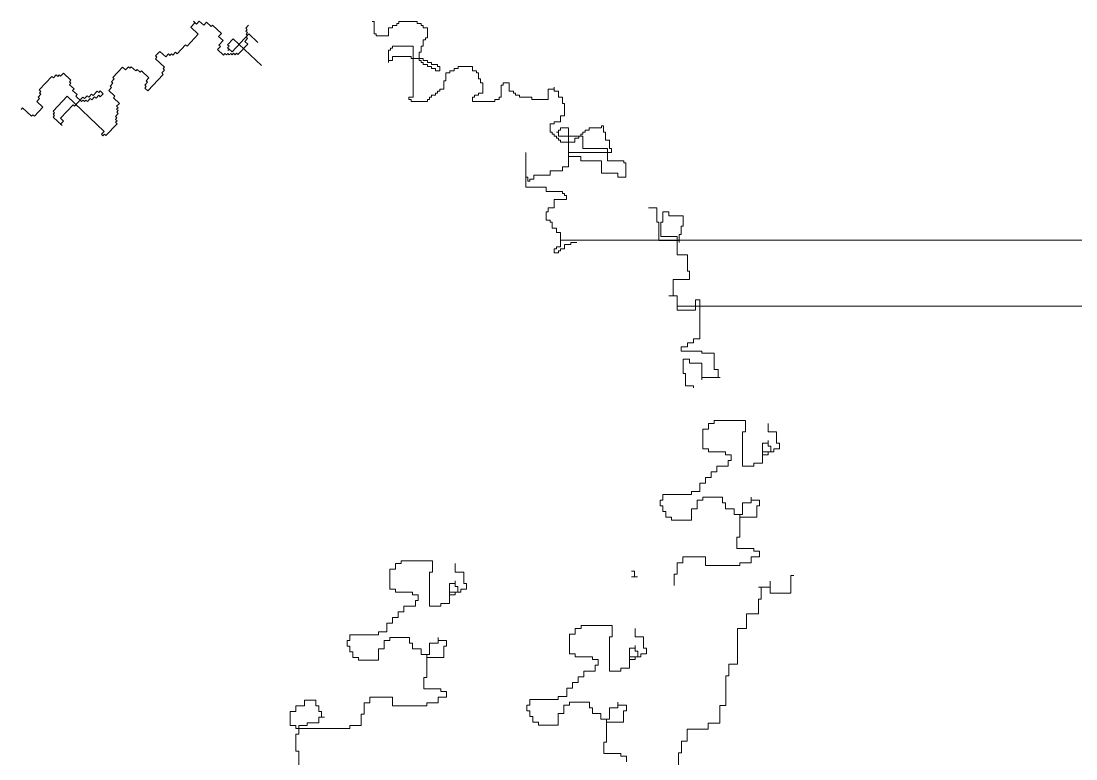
# Model space of a CAD drawing. Header units: millimetres. Extents: x 485872 to 486142, y -52344 to -52207.
# Drawn here: x 486108.8332 to 486109.1529, y -52333.6338 to -52333.4102 of the extents above; entities that cross this region are included whole.
import ezdxf

# ---------------------------------------------------------------- set-up
doc = ezdxf.new("R2010")
doc.units = ezdxf.units.MM
doc.header["$LTSCALE"] = 15
doc.layers.add('G', color=8, linetype='Continuous')

# ---------------------------------------------------------------- blocks, each defined once
blk = doc.blocks.new('sf')
at = {"color": 84, "lineweight": 5}
for p, q in [((17824.47, 472003.24), (17826.9, 472005.83)), ((17828.78, 471999.19), (17824.47, 472003.24)), ((17826.9, 472005.83), (17826.04, 472006.64)), ((17826.04, 472006.64), (17827.76, 472005.02)), ((17827.76, 472005.02), (17829.38, 472006.74)), ((17829.38, 472006.74), (17831.97, 472004.32)), ((17831.97, 472004.32), (17833.59, 472006.04)), ((17833.59, 472006.04), (17836.18, 472003.61)), ((17836.18, 472003.61), (17836.99, 472004.48)), ((17836.99, 472004.48), (17842.17, 471999.62)), ((17856.31, 472002.59), (17857.93, 472004.32)), ((17857.17, 472001.78), (17856.31, 472002.59)), ((17856.36, 472000.92), (17857.17, 472001.78)), ((17929.35, 472006.47), (17930.54, 472006.47)), ((17930.54, 472006.47), (17930.54, 471999.37)), ((17938.82, 471998.19), (17938.82, 472002.92)), ((17938.82, 472002.92), (17941.19, 472002.92)), ((17941.19, 472002.92), (17941.19, 472004.11)), ((17941.19, 472004.11), (17943.56, 472004.11)), ((17943.56, 472004.11), (17943.56, 472005.29)), ((17943.56, 472005.29), (17944.74, 472005.29)), ((17944.74, 472005.29), (17944.74, 472006.47)), ((17944.74, 472006.47), (17955.4, 472006.47)), ((17955.4, 472006.47), (17955.4, 472005.29)), ((17955.4, 472005.29), (17957.77, 472005.29)), ((17957.77, 472005.29), (17957.77, 472004.11)), ((17957.77, 472004.11), (17958.95, 472004.11)), ((17958.95, 472004.11), (17958.95, 472002.92)), ((17958.95, 472002.92), (17961.32, 472002.92)), ((17961.32, 472002.92), (17961.32, 471997.01)), ((17822.3, 471992.28), (17828.78, 471999.19)), ((17842.17, 471999.62), (17840.55, 471997.89)), ((17840.55, 471997.89), (17843.13, 471995.46)), ((17845.72, 471993.04), (17848.96, 471996.49)), ((17858.09, 471999.3), (17848.36, 471988.93)), ((17848.96, 471996.49), (17865.36, 471981.11)), ((17855.71, 471995.03), (17857.33, 471996.76)), ((17857.22, 472000.11), (17856.36, 472000.92)), ((17856.41, 471999.24), (17857.22, 472000.11)), ((17857.28, 471998.43), (17856.41, 471999.24)), ((17856.47, 471997.57), (17857.28, 471998.43)), ((17857.33, 471996.76), (17856.47, 471997.57)), ((17863.26, 471994.44), (17858.09, 471999.3)), ((17930.54, 471999.37), (17931.72, 471999.37)), ((17931.72, 471999.37), (17931.72, 471998.19)), ((17931.72, 471998.19), (17938.82, 471998.19)), ((17960.14, 471995.82), (17958.95, 471995.82)), ((17958.95, 471995.82), (17958.95, 471992.28)), ((17961.32, 471997.01), (17960.14, 471997.01)), ((17960.14, 471997.01), (17960.14, 471995.82)), ((17816.58, 471987.91), (17821.44, 471993.09)), ((17821.44, 471993.09), (17822.3, 471992.28)), ((17841.57, 471992.07), (17839.95, 471990.34)), ((17839.95, 471990.34), (17843.4, 471987.1)), ((17843.13, 471995.46), (17840.7, 471992.87)), ((17840.7, 471992.87), (17841.57, 471992.07)), ((17846.59, 471992.23), (17845.72, 471993.04)), ((17845.77, 471991.36), (17846.59, 471992.23)), ((17846.64, 471990.55), (17845.77, 471991.36)), ((17846.64, 471990.55), (17845.83, 471989.69)), ((17845.83, 471989.69), (17846.64, 471990.55)), ((17848.36, 471988.93), (17846.64, 471990.55)), ((17851.76, 471987.37), (17857.43, 471993.41)), ((17857.43, 471993.41), (17855.71, 471995.03)), ((17938.82, 471982.81), (17938.82, 471989.91)), ((17938.82, 471989.91), (17940.01, 471989.91)), ((17940.01, 471989.91), (17940.01, 471991.09)), ((17940.01, 471991.09), (17941.19, 471991.09)), ((17941.19, 471991.09), (17941.19, 471992.28)), ((17941.19, 471992.28), (17953.03, 471992.28)), ((17953.03, 471992.28), (17953.03, 471962.7)), ((17958.95, 471992.28), (17957.77, 471992.28)), ((17957.77, 471992.28), (17957.77, 471988.73)), ((17804.06, 471986.67), (17806.49, 471989.26)), ((17804.92, 471985.86), (17804.06, 471986.67)), ((17804.11, 471984.99), (17804.92, 471985.86)), ((17809.29, 471980.14), (17804.11, 471984.99)), ((17806.49, 471989.26), (17809.94, 471986.02)), ((17809.94, 471986.02), (17811.56, 471987.75)), ((17811.56, 471987.75), (17812.42, 471986.94)), ((17812.42, 471986.94), (17813.23, 471987.8)), ((17813.23, 471987.8), (17814.09, 471986.99)), ((17814.09, 471986.99), (17815.71, 471988.72)), ((17815.71, 471988.72), (17816.58, 471987.91)), ((17843.4, 471987.1), (17844.21, 471987.96)), ((17844.21, 471987.96), (17845.07, 471987.15)), ((17845.07, 471987.15), (17845.88, 471988.02)), ((17845.88, 471988.02), (17846.74, 471987.21)), ((17846.74, 471987.21), (17847.55, 471988.07)), ((17847.55, 471988.07), (17848.42, 471987.26)), ((17848.42, 471987.26), (17849.23, 471988.13)), ((17849.23, 471988.13), (17850.09, 471987.32)), ((17850.09, 471987.32), (17850.9, 471988.18)), ((17850.9, 471988.18), (17851.76, 471987.37)), ((17941.19, 471983.99), (17938.82, 471983.99)), ((17951.85, 471986.36), (17941.19, 471986.36)), ((17941.19, 471986.36), (17941.19, 471983.99)), ((17951.85, 471985.18), (17951.85, 471986.36)), ((17958.95, 471985.18), (17951.85, 471985.18)), ((17957.77, 471988.73), (17956.59, 471988.73)), ((17956.59, 471988.73), (17956.59, 471983.99)), ((17956.59, 471983.99), (17957.77, 471983.99)), ((17957.77, 471983.99), (17957.77, 471982.81)), ((17958.95, 471983.99), (17958.95, 471985.18)), ((17961.32, 471983.99), (17958.95, 471983.99)), ((17961.32, 471982.81), (17961.32, 471983.99)), ((17779.33, 471974.15), (17785, 471980.19)), ((17785, 471980.19), (17786.73, 471978.57)), ((17786.73, 471978.57), (17788.35, 471980.3)), ((17788.35, 471980.3), (17789.21, 471979.49)), ((17789.21, 471979.49), (17790.02, 471980.35)), ((17790.02, 471980.35), (17792.61, 471977.92)), ((17792.61, 471977.92), (17793.42, 471978.79)), ((17793.42, 471978.79), (17795.14, 471977.17)), ((17795.14, 471977.17), (17795.95, 471978.03)), ((17795.95, 471978.03), (17800.27, 471973.99)), ((17807.72, 471976.74), (17809.34, 471978.46)), ((17808.47, 471979.27), (17809.29, 471980.14)), ((17809.34, 471978.46), (17808.47, 471979.27)), ((17957.77, 471982.81), (17958.95, 471982.81)), ((17958.95, 471982.81), (17958.95, 471981.63)), ((17958.95, 471981.63), (17961.32, 471981.63)), ((17963.69, 471982.81), (17961.32, 471982.81)), ((17961.32, 471981.63), (17961.32, 471980.44)), ((17961.32, 471980.44), (17963.69, 471980.44)), ((17963.69, 471981.63), (17963.69, 471982.81)), ((17967.24, 471981.63), (17963.69, 471981.63)), ((17963.69, 471980.44), (17963.69, 471979.26)), ((17963.69, 471979.26), (17966.06, 471979.26)), ((17966.06, 471979.26), (17966.06, 471978.08)), ((17966.06, 471978.08), (17968.43, 471978.08)), ((17967.24, 471980.44), (17967.24, 471981.63)), ((17968.43, 471980.44), (17967.24, 471980.44)), ((17968.43, 471978.08), (17968.43, 471980.44)), ((17974.35, 471976.9), (17974.35, 471978.08)), ((17974.35, 471978.08), (17976.71, 471978.08)), ((17976.71, 471978.08), (17976.71, 471979.26)), ((17976.71, 471979.26), (17979.08, 471979.26)), ((17979.08, 471980.44), (17987.37, 471980.44)), ((17979.08, 471979.26), (17979.08, 471980.44)), ((17987.37, 471980.44), (17987.37, 471978.08)), ((17987.37, 471978.08), (17989.74, 471978.08)), ((17989.74, 471978.08), (17989.74, 471976.9)), ((17736.85, 471966.92), (17744.14, 471974.69)), ((17744.14, 471974.69), (17745.01, 471973.88)), ((17745.01, 471973.88), (17746.63, 471975.6)), ((17746.63, 471975.6), (17747.49, 471974.79)), ((17747.49, 471974.79), (17748.3, 471975.66)), ((17748.3, 471975.66), (17749.16, 471974.85)), ((17749.16, 471974.85), (17750.78, 471976.58)), ((17750.78, 471976.58), (17755.1, 471972.53)), ((17755.1, 471972.53), (17754.29, 471971.66)), ((17754.29, 471971.66), (17755.15, 471970.85)), ((17778.57, 471971.61), (17780.19, 471973.34)), ((17779.43, 471970.8), (17778.57, 471971.61)), ((17780.19, 471973.34), (17779.33, 471974.15)), ((17799.51, 471971.45), (17797.89, 471969.72)), ((17800.27, 471973.99), (17798.65, 471972.26)), ((17798.65, 471972.26), (17799.51, 471971.45)), ((17799.67, 471966.43), (17808.58, 471975.93)), ((17808.58, 471975.93), (17807.72, 471976.74)), ((17970.79, 471967.43), (17970.79, 471972.16)), ((17970.79, 471972.16), (17971.98, 471972.16)), ((17971.98, 471972.16), (17971.98, 471976.9)), ((17971.98, 471976.9), (17974.35, 471976.9)), ((17989.74, 471976.9), (17990.92, 471976.9)), ((17990.92, 471976.9), (17990.92, 471973.35)), ((17990.92, 471973.35), (17992.11, 471973.35)), ((17992.11, 471973.35), (17992.11, 471970.98)), ((17737.72, 471966.11), (17736.85, 471966.92)), ((17736.9, 471965.24), (17737.72, 471966.11)), ((17737.77, 471964.43), (17736.9, 471965.24)), ((17755.15, 471970.85), (17754.34, 471969.99)), ((17754.34, 471969.99), (17756.93, 471967.56)), ((17756.93, 471967.56), (17756.12, 471966.7)), ((17756.12, 471966.7), (17758.71, 471964.27)), ((17770.36, 471966.32), (17767.93, 471963.73)), ((17771.23, 471965.51), (17770.36, 471966.32)), ((17772.04, 471966.38), (17771.23, 471965.51)), ((17773.76, 471964.76), (17772.04, 471966.38)), ((17777.06, 471966.54), (17778.68, 471968.26)), ((17780.51, 471963.3), (17777.06, 471966.54)), ((17777.81, 471969.07), (17779.43, 471970.8)), ((17778.68, 471968.26), (17777.81, 471969.07)), ((17797.89, 471969.72), (17798.75, 471968.91)), ((17798.75, 471968.91), (17797.94, 471968.05)), ((17797.94, 471968.05), (17799.67, 471966.43)), ((17966.06, 471963.88), (17966.06, 471965.06)), ((17966.06, 471965.06), (17967.24, 471965.06)), ((17967.24, 471965.06), (17967.24, 471966.25)), ((17967.24, 471966.25), (17968.43, 471966.25)), ((17968.43, 471966.25), (17968.43, 471967.43)), ((17968.43, 471967.43), (17970.79, 471967.43)), ((17993.29, 471965.06), (17990.92, 471965.06)), ((17990.92, 471965.06), (17990.92, 471963.88)), ((17992.11, 471970.98), (17993.29, 471970.98)), ((17993.29, 471970.98), (17993.29, 471965.06)), ((18003.95, 471962.7), (18003.95, 471969.8)), ((18003.95, 471969.8), (18005.13, 471969.8)), ((18005.13, 471969.8), (18005.13, 471970.98)), ((18005.13, 471970.98), (18008.68, 471970.98)), ((18008.68, 471970.98), (18008.68, 471966.25)), ((18008.68, 471966.25), (18011.05, 471966.25)), ((18011.05, 471966.25), (18011.05, 471965.06)), ((18011.05, 471965.06), (18012.24, 471965.06)), ((18012.24, 471965.06), (18012.24, 471963.88)), ((18031.18, 471961.51), (18031.18, 471967.43)), ((18031.18, 471967.43), (18034.73, 471967.43)), ((18034.73, 471967.43), (18034.73, 471968.61)), ((18034.73, 471968.61), (18034.73, 471966.25)), ((18034.73, 471966.25), (18037.1, 471966.25)), ((18037.1, 471966.25), (18037.1, 471962.7)), ((17735.39, 471960.17), (17737.01, 471961.9)), ((17738.84, 471956.93), (17735.39, 471960.17)), ((17736.15, 471962.71), (17737.77, 471964.43)), ((17737.01, 471961.9), (17736.15, 471962.71)), ((17744.78, 471954.61), (17752.88, 471963.25)), ((17752.88, 471963.25), (17774.45, 471943.01)), ((17762.1, 471962.71), (17757.24, 471957.52)), ((17758.71, 471964.27), (17757.9, 471963.41)), ((17757.9, 471963.41), (17761.35, 471960.17)), ((17761.35, 471960.17), (17762.16, 471961.03)), ((17762.97, 471961.9), (17762.1, 471962.71)), ((17762.16, 471961.03), (17763.02, 471960.22)), ((17764.59, 471963.62), (17762.97, 471961.9)), ((17763.02, 471960.22), (17763.83, 471961.09)), ((17763.83, 471961.09), (17764.69, 471960.28)), ((17765.45, 471962.81), (17764.59, 471963.62)), ((17764.69, 471960.28), (17766.31, 471962)), ((17767.07, 471964.54), (17765.45, 471962.81)), ((17766.31, 471962), (17767.18, 471961.19)), ((17767.93, 471963.73), (17767.07, 471964.54)), ((17767.18, 471961.19), (17768.8, 471962.92)), ((17768.8, 471962.92), (17769.66, 471962.11)), ((17769.66, 471962.11), (17771.28, 471963.84)), ((17771.28, 471963.84), (17772.14, 471963.03)), ((17772.14, 471963.03), (17773.76, 471964.76)), ((17779.7, 471962.44), (17780.51, 471963.3)), ((17783.15, 471959.2), (17779.7, 471962.44)), ((17781.53, 471957.47), (17783.15, 471959.2)), ((17953.03, 471962.7), (17950.66, 471962.7)), ((17950.66, 471962.7), (17950.66, 471961.51)), ((17950.66, 471961.51), (17951.85, 471961.51)), ((17951.85, 471961.51), (17951.85, 471960.33)), ((17951.85, 471960.33), (17961.32, 471960.33)), ((17961.32, 471960.33), (17961.32, 471961.51)), ((17961.32, 471961.51), (17962.51, 471961.51)), ((17962.51, 471961.51), (17962.51, 471962.7)), ((17962.51, 471962.7), (17963.69, 471962.7)), ((17963.69, 471962.7), (17963.69, 471963.88)), ((17963.69, 471963.88), (17966.06, 471963.88)), ((17987.37, 471962.7), (17987.37, 471960.33)), ((17988.56, 471962.7), (17987.37, 471962.7)), ((17987.37, 471960.33), (18000.4, 471960.33)), ((17990.92, 471963.88), (17988.56, 471963.88)), ((17988.56, 471963.88), (17988.56, 471962.7)), ((18000.4, 471960.33), (18000.4, 471961.51)), ((18000.4, 471961.51), (18002.76, 471961.51)), ((18002.76, 471961.51), (18002.76, 471962.7)), ((18002.76, 471962.7), (18003.95, 471962.7)), ((18012.24, 471963.88), (18014.6, 471963.88)), ((18014.6, 471963.88), (18014.6, 471962.7)), ((18014.6, 471962.7), (18021.71, 471962.7)), ((18021.71, 471962.7), (18021.71, 471961.51)), ((18021.71, 471961.51), (18031.18, 471961.51)), ((18037.1, 471962.7), (18039.47, 471962.7)), ((18039.47, 471962.7), (18039.47, 471959.15)), ((18039.47, 471959.15), (18040.65, 471959.15)), ((18040.65, 471959.15), (18040.65, 471952.05)), ((17726.32, 471955.69), (17727.13, 471956.55)), ((17727.13, 471956.55), (17732.31, 471951.7)), ((17733.98, 471951.75), (17738.84, 471956.93)), ((17745.64, 471953.8), (17744.78, 471954.61)), ((17744.83, 471952.94), (17745.64, 471953.8)), ((17745.69, 471952.13), (17744.83, 471952.94)), ((17756.38, 471958.33), (17749.09, 471950.56)), ((17757.24, 471957.52), (17756.38, 471958.33)), ((17780.88, 471951.59), (17782.5, 471953.32)), ((17782.39, 471956.66), (17781.53, 471957.47)), ((17781.58, 471955.8), (17782.39, 471956.66)), ((17782.44, 471954.99), (17781.58, 471955.8)), ((17781.63, 471954.12), (17782.44, 471954.99)), ((17782.5, 471953.32), (17781.63, 471954.12)), ((17732.31, 471951.7), (17733.12, 471952.56)), ((17733.12, 471952.56), (17733.98, 471951.75)), ((17744.88, 471951.26), (17745.69, 471952.13)), ((17750.06, 471946.41), (17744.88, 471951.26)), ((17749.09, 471950.56), (17750.81, 471948.94)), ((17750.81, 471948.94), (17749.19, 471947.22)), ((17749.19, 471947.22), (17750.06, 471946.41)), ((17775.36, 471940.52), (17781.84, 471947.43)), ((17781.74, 471950.78), (17780.88, 471951.59)), ((17780.93, 471949.92), (17781.74, 471950.78)), ((17781.79, 471949.11), (17780.93, 471949.92)), ((17780.98, 471948.24), (17781.79, 471949.11)), ((17781.84, 471947.43), (17780.98, 471948.24)), ((18034.73, 471947.32), (18032.37, 471947.32)), ((18032.37, 471947.32), (18032.37, 471942.59)), ((18038.29, 471948.5), (18034.73, 471948.5)), ((18034.73, 471948.5), (18034.73, 471947.32)), ((18040.65, 471952.05), (18038.29, 471952.05)), ((18038.29, 471952.05), (18038.29, 471948.5)), ((17774.45, 471943.01), (17772.83, 471941.28)), ((17772.83, 471941.28), (17773.69, 471940.47)), ((17773.69, 471940.47), (17774.5, 471941.33)), ((17774.5, 471941.33), (17775.36, 471940.52)), ((18032.37, 471942.59), (18033.55, 471942.59)), ((18033.55, 471942.59), (18033.55, 471941.4)), ((18033.55, 471941.4), (18034.73, 471941.4)), ((18034.73, 471941.4), (18034.73, 471940.22)), ((18037.1, 471942.59), (18035.92, 471942.59)), ((18035.92, 471942.59), (18037.1, 471942.59)), ((18037.1, 471942.59), (18037.1, 471943.77)), ((18037.1, 471943.77), (18038.29, 471943.77)), ((18037.1, 471940.22), (18037.1, 471942.59)), ((18038.29, 471943.77), (18038.29, 471944.95)), ((18038.29, 471944.95), (18043.02, 471944.95)), ((18043.02, 471944.95), (18043.02, 471922.47)), ((18050.13, 471940.22), (18050.13, 471941.4)), ((18050.13, 471941.4), (18051.31, 471941.4)), ((18051.31, 471941.4), (18051.31, 471942.59)), ((18051.31, 471942.59), (18052.5, 471942.59)), ((18052.5, 471942.59), (18052.5, 471943.77)), ((18052.5, 471943.77), (18054.86, 471943.77)), ((18054.86, 471943.77), (18054.86, 471944.95)), ((18054.86, 471944.95), (18061.97, 471944.95)), ((18061.97, 471944.95), (18061.97, 471946.13)), ((18061.97, 471946.13), (18063.15, 471946.13)), ((18063.15, 471946.13), (18063.15, 471942.59)), ((18063.15, 471942.59), (18064.34, 471942.59)), ((18064.34, 471942.59), (18064.34, 471937.85)), ((18034.73, 471940.22), (18035.92, 471940.22)), ((18035.92, 471940.22), (18035.92, 471939.04)), ((18035.92, 471939.04), (18037.1, 471939.04)), ((18051.31, 471940.22), (18037.1, 471940.22)), ((18037.1, 471939.04), (18037.1, 471937.85)), ((18037.1, 471937.85), (18038.29, 471937.85)), ((18038.29, 471937.85), (18038.29, 471936.67)), ((18038.29, 471936.67), (18046.58, 471936.67)), ((18046.58, 471936.67), (18046.58, 471939.04)), ((18046.58, 471939.04), (18048.94, 471939.04)), ((18048.94, 471939.04), (18048.94, 471940.22)), ((18048.94, 471940.22), (18050.13, 471940.22)), ((18051.31, 471933.12), (18051.31, 471940.22)), ((18064.34, 471937.85), (18066.7, 471937.85)), ((18066.7, 471937.85), (18066.7, 471933.12)), ((18018.16, 471916.56), (18018.16, 471930.75)), ((18018.16, 471930.75), (18018.16, 471910.64)), ((18067.89, 471930.75), (18043.02, 471930.75)), ((18043.02, 471930.75), (18043.02, 471928.39)), ((18065.52, 471933.12), (18051.31, 471933.12)), ((18065.52, 471926.02), (18065.52, 471933.12)), ((18066.7, 471933.12), (18067.89, 471933.12)), ((18067.89, 471933.12), (18067.89, 471930.75)), ((18043.02, 471922.47), (18039.47, 471922.47)), ((18039.47, 471922.47), (18039.47, 471920.11)), ((18043.02, 471928.39), (18050.13, 471928.39)), ((18050.13, 471928.39), (18050.13, 471926.02)), ((18050.13, 471926.02), (18061.97, 471926.02)), ((18061.97, 471926.02), (18061.97, 471918.92)), ((18074.99, 471926.02), (18065.52, 471926.02)), ((18074.99, 471924.84), (18074.99, 471926.02)), ((18076.18, 471924.84), (18074.99, 471924.84)), ((18076.18, 471916.56), (18076.18, 471924.84)), ((18019.34, 471916.56), (18018.16, 471916.56)), ((18019.34, 471914.19), (18019.34, 471916.56)), ((18032.37, 471917.74), (18022.89, 471917.74)), ((18022.89, 471917.74), (18022.89, 471915.37)), ((18039.47, 471920.11), (18032.37, 471920.11)), ((18032.37, 471920.11), (18032.37, 471917.74)), ((18061.97, 471918.92), (18071.44, 471918.92)), ((18071.44, 471918.92), (18071.44, 471916.56)), ((18071.44, 471916.56), (18076.18, 471916.56)), ((18018.16, 471910.64), (18030, 471910.64)), ((18020.53, 471914.19), (18019.34, 471914.19)), ((18022.89, 471915.37), (18020.53, 471915.37)), ((18020.53, 471915.37), (18020.53, 471914.19)), ((18030, 471910.64), (18030, 471908.28)), ((18030, 471908.28), (18039.47, 471908.28)), ((18039.47, 471908.28), (18039.47, 471907.09)), ((18039.47, 471907.09), (18040.65, 471907.09)), ((18040.65, 471907.09), (18040.65, 471905.91)), ((18040.65, 471905.91), (18041.84, 471905.91)), ((18041.84, 471905.91), (18041.84, 471903.54)), ((18034.73, 471898.81), (18031.18, 471898.81)), ((18031.18, 471898.81), (18031.18, 471896.44)), ((18041.84, 471903.54), (18034.73, 471903.54)), ((18034.73, 471903.54), (18034.73, 471898.81)), ((18089.2, 471898.81), (18093.94, 471898.81)), ((18093.94, 471898.81), (18093.94, 471890.53)), ((18031.18, 471896.44), (18030, 471896.44)), ((18030, 471896.44), (18030, 471891.71)), ((18097.49, 471896.44), (18097.49, 471890.53)), ((18101.04, 471896.44), (18097.49, 471896.44)), ((18101.04, 471894.08), (18101.04, 471896.44)), ((18109.33, 471894.08), (18101.04, 471894.08)), ((18109.33, 471888.16), (18109.33, 471894.08)), ((18030, 471891.71), (18032.37, 471891.71)), ((18032.37, 471891.71), (18032.37, 471890.53)), ((18032.37, 471890.53), (18033.55, 471890.53)), ((18033.55, 471890.53), (18033.55, 471886.98)), ((18033.55, 471886.98), (18035.92, 471886.98)), ((18035.92, 471886.98), (18035.92, 471884.61)), ((18093.94, 471890.53), (18095.12, 471890.53)), ((18095.12, 471890.53), (18095.12, 471879.88)), ((18097.49, 471890.53), (18096.31, 471890.53)), ((18096.31, 471890.53), (18096.31, 471882.25)), ((18108.15, 471883.43), (18108.15, 471888.16)), ((18108.15, 471888.16), (18109.33, 471888.16)), ((18035.92, 471884.61), (18038.29, 471884.61)), ((18038.29, 471884.61), (18038.29, 471876.33)), ((18095.12, 471879.88), (18106.96, 471879.88)), ((18096.31, 471882.25), (18105.78, 471882.25)), ((18105.78, 471882.25), (18105.78, 471871.6)), ((18106.96, 471878.7), (18106.96, 471883.43)), ((18106.96, 471883.43), (18108.15, 471883.43)), ((18106.96, 471879.88), (18106.96, 471878.7)), ((18035.92, 471875.15), (18034.73, 471875.15)), ((18034.73, 471875.15), (18034.73, 471872.78)), ((18038.29, 471876.33), (18035.92, 471876.33)), ((18035.92, 471876.33), (18035.92, 471875.15)), ((18037.1, 471872.78), (18037.1, 471873.97)), ((18037.1, 471873.97), (18038.29, 471873.97)), ((18038.29, 471873.97), (18038.29, 471875.15)), ((18038.29, 471875.15), (18040.65, 471875.15)), ((18040.65, 471875.15), (18040.65, 471877.51)), ((18040.65, 471877.51), (18044.21, 471877.51)), ((18044.21, 471877.51), (18044.21, 471878.7)), ((18044.21, 471878.7), (18047.76, 471878.7)), ((18034.73, 471872.78), (18037.1, 471872.78)), ((18105.78, 471871.6), (18111.7, 471871.6)), ((18111.7, 471871.6), (18111.7, 471862.13)), ((18111.7, 471862.13), (18112.88, 471862.13)), ((18112.88, 471862.13), (18112.88, 471857.4)), ((18112.88, 471857.4), (18103.41, 471857.4)), ((18103.41, 471857.4), (18103.41, 471847.94)), ((18103.41, 471847.94), (18101.04, 471847.94)), ((18101.04, 471847.94), (18105.78, 471847.94)), ((18105.78, 471847.94), (18105.78, 471839.65)), ((18116.44, 471839.65), (18116.44, 471845.57)), ((18116.44, 471845.57), (18118.8, 471845.57)), ((18118.8, 471845.57), (18118.8, 471823.09)), ((18105.78, 471839.65), (18116.44, 471839.65)), ((18111.7, 471820.73), (18111.7, 471818.36)), ((18115.25, 471820.73), (18111.7, 471820.73)), ((18118.8, 471823.09), (18115.25, 471823.09)), ((18115.25, 471823.09), (18115.25, 471820.73)), ((18111.7, 471818.36), (18108.15, 471818.36)), ((18108.15, 471818.36), (18108.15, 471815.99)), ((18108.15, 471815.99), (18119.99, 471815.99)), ((18119.99, 471815.99), (18119.99, 471814.81)), ((18119.99, 471814.81), (18127.09, 471814.81)), ((18127.09, 471814.81), (18127.09, 471805.34)), ((18109.33, 471811.26), (18109.33, 471802.98)), ((18112.88, 471811.26), (18109.33, 471811.26)), ((18112.88, 471808.89), (18112.88, 471811.26)), ((18119.99, 471808.89), (18112.88, 471808.89)), ((18119.99, 471799.43), (18119.99, 471808.89)), ((18109.33, 471802.98), (18110.52, 471802.98)), ((18110.52, 471802.98), (18110.52, 471795.88)), ((18119.99, 471800.61), (18119.99, 471799.43)), ((18130.64, 471800.61), (18119.99, 471800.61)), ((18127.09, 471805.34), (18129.46, 471805.34)), ((18129.46, 471805.34), (18129.46, 471800.61)), ((18129.46, 471800.61), (18130.64, 471800.61)), ((18110.52, 471795.88), (18115.25, 471795.88)), ((18115.25, 471795.88), (18115.25, 471794.7)), ((18120.56, 471770.87), (18120.56, 471759.37)), ((18123.85, 471770.87), (18120.56, 471770.87)), ((18123.85, 471774.16), (18123.85, 471770.87)), ((18127.14, 471774.16), (18123.85, 471774.16)), ((18127.14, 471775.8), (18127.14, 471774.16)), ((18145.23, 471775.8), (18127.14, 471775.8)), ((18145.23, 471769.23), (18145.23, 471775.8)), ((18158.39, 471774.16), (18158.39, 471769.23)), ((18143.59, 471749.51), (18143.59, 471769.23)), ((18143.59, 471769.23), (18145.23, 471769.23)), ((18158.39, 471769.23), (18163.32, 471769.23)), ((18158.39, 471764.3), (18158.39, 471761.01)), ((18158.39, 471762.65), (18158.39, 471764.3)), ((18163.32, 471769.23), (18163.32, 471762.65)), ((18120.56, 471759.37), (18123.85, 471759.37)), ((18123.85, 471759.37), (18123.85, 471757.72)), ((18123.85, 471757.72), (18133.72, 471757.72)), ((18133.72, 471757.72), (18133.72, 471756.08)), ((18155.1, 471762.65), (18158.39, 471762.65)), ((18155.1, 471756.08), (18155.1, 471762.65)), ((18155.1, 471757.72), (18155.1, 471751.15)), ((18160.03, 471757.72), (18155.1, 471757.72)), ((18158.39, 471761.01), (18160.03, 471761.01)), ((18158.39, 471757.72), (18158.39, 471756.08)), ((18161.67, 471757.72), (18158.39, 471757.72)), ((18160.03, 471761.01), (18160.03, 471757.72)), ((18161.67, 471759.37), (18161.67, 471757.72)), ((18164.96, 471759.37), (18161.67, 471759.37)), ((18163.32, 471762.65), (18164.96, 471762.65)), ((18164.96, 471762.65), (18164.96, 471759.37)), ((18133.72, 471756.08), (18137.01, 471756.08)), ((18135.36, 471752.79), (18135.36, 471749.51)), ((18137.01, 471752.79), (18135.36, 471752.79)), ((18137.01, 471756.08), (18137.01, 471752.79)), ((18158.39, 471756.08), (18155.1, 471756.08)), ((18125.5, 471746.22), (18125.5, 471742.94)), ((18128.79, 471746.22), (18125.5, 471746.22)), ((18128.79, 471749.51), (18128.79, 471746.22)), ((18135.36, 471749.51), (18128.79, 471749.51)), ((18150.16, 471749.51), (18143.59, 471749.51)), ((18150.16, 471751.15), (18150.16, 471749.51)), ((18155.1, 471751.15), (18150.16, 471751.15)), ((18118.92, 471739.65), (18118.92, 471734.72)), ((18122.21, 471739.65), (18118.92, 471739.65)), ((18122.21, 471742.94), (18122.21, 471739.65)), ((18125.5, 471742.94), (18122.21, 471742.94)), ((18113.99, 471734.72), (18113.99, 471733.08)), ((18118.92, 471734.72), (18113.99, 471734.72)), ((18095.9, 471729.79), (18095.9, 471726.5)), ((18097.54, 471729.79), (18095.9, 471729.79)), ((18097.54, 471733.08), (18097.54, 471729.79)), ((18113.99, 471733.08), (18097.54, 471733.08)), ((18117.27, 471729.79), (18120.56, 471729.79)), ((18117.27, 471724.86), (18117.27, 471729.79)), ((18120.56, 471731.43), (18132.07, 471731.43)), ((18120.56, 471729.79), (18120.56, 471731.43)), ((18132.07, 471731.43), (18132.07, 471728.15)), ((18132.07, 471728.15), (18133.72, 471728.15)), ((18133.72, 471728.15), (18133.72, 471724.86)), ((18143.59, 471728.15), (18143.59, 471721.58)), ((18148.52, 471728.15), (18143.59, 471728.15)), ((18148.52, 471731.43), (18148.52, 471728.15)), ((18148.52, 471729.79), (18148.52, 471731.43)), ((18153.45, 471729.79), (18148.52, 471729.79)), ((18153.45, 471726.5), (18153.45, 471729.79)), ((18095.9, 471726.5), (18097.54, 471726.5)), ((18097.54, 471726.5), (18097.54, 471723.22)), ((18097.54, 471723.22), (18099.19, 471723.22)), ((18099.19, 471723.22), (18099.19, 471719.93)), ((18113.99, 471724.86), (18117.27, 471724.86)), ((18113.99, 471718.29), (18113.99, 471724.86)), ((18133.72, 471724.86), (18138.65, 471724.86)), ((18138.65, 471724.86), (18138.65, 471721.58)), ((18138.65, 471721.58), (18141.94, 471721.58)), ((18141.94, 471721.58), (18141.94, 471708.43)), ((18143.59, 471721.58), (18141.94, 471721.58)), ((18141.94, 471721.58), (18141.94, 471719.93)), ((18151.81, 471726.5), (18153.45, 471726.5)), ((18151.81, 471719.93), (18151.81, 471726.5)), ((18099.19, 471719.93), (18102.47, 471719.93)), ((18102.47, 471719.93), (18102.47, 471718.29)), ((18102.47, 471718.29), (18113.99, 471718.29)), ((18141.94, 471719.93), (18151.81, 471719.93)), ((18140.3, 471708.43), (18140.3, 471701.86)), ((18141.94, 471708.43), (18140.3, 471708.43)), ((18109.05, 471696.93), (18109.05, 471693.64)), ((18122.21, 471696.93), (18109.05, 471696.93)), ((18122.21, 471692), (18122.21, 471696.93)), ((18140.3, 471701.86), (18150.16, 471701.86)), ((18148.52, 471696.93), (18148.52, 471693.64)), ((18153.45, 471696.93), (18148.52, 471696.93)), ((18150.16, 471701.86), (18150.16, 471700.22)), ((18150.16, 471700.22), (18153.45, 471700.22)), ((18153.45, 471700.22), (18153.45, 471696.93)), ((17946.12, 471693.07), (17942.83, 471693.07)), ((17942.83, 471693.07), (17942.83, 471689.79)), ((17964.21, 471694.72), (17946.12, 471694.72)), ((17946.12, 471694.72), (17946.12, 471693.07)), ((17964.21, 471688.15), (17964.21, 471694.72)), ((17977.37, 471693.07), (17977.37, 471688.15)), ((18109.05, 471693.64), (18105.76, 471693.64)), ((18105.76, 471693.64), (18105.76, 471687.07)), ((18141.94, 471692), (18122.21, 471692)), ((18141.94, 471693.64), (18141.94, 471692)), ((18148.52, 471693.64), (18141.94, 471693.64)), ((17942.83, 471689.79), (17939.54, 471689.79)), ((17939.54, 471689.79), (17939.54, 471678.29)), ((17962.57, 471688.15), (17964.21, 471688.15)), ((17962.57, 471668.43), (17962.57, 471688.15)), ((17977.37, 471688.15), (17982.3, 471688.15)), ((17982.3, 471688.15), (17982.3, 471681.57)), ((18079.45, 471688.71), (18081.1, 471688.71)), ((18082.74, 471685.43), (18079.45, 471685.43)), ((18081.1, 471688.71), (18081.1, 471685.43)), ((18081.1, 471685.43), (18082.74, 471685.43)), ((18104.12, 471687.07), (18104.12, 471680.5)), ((18105.76, 471687.07), (18104.12, 471687.07)), ((18171.55, 471676.03), (18171.55, 471686.29)), ((18171.55, 471686.29), (18173.26, 471686.29)), ((17939.54, 471678.29), (17942.83, 471678.29)), ((17942.83, 471678.29), (17942.83, 471676.64)), ((17974.08, 471675), (17974.08, 471681.57)), ((17974.08, 471681.57), (17977.37, 471681.57)), ((17977.37, 471681.57), (17977.37, 471683.22)), ((17977.37, 471683.22), (17977.37, 471679.93)), ((17977.37, 471679.93), (17979.01, 471679.93)), ((17979.01, 471679.93), (17979.01, 471676.64)), ((17983.94, 471678.29), (17980.66, 471678.29)), ((17980.66, 471678.29), (17980.66, 471676.64)), ((17982.3, 471681.57), (17983.94, 471681.57)), ((17983.94, 471681.57), (17983.94, 471678.29)), ((18154.43, 471679.45), (18152.72, 471679.45)), ((18152.72, 471679.45), (18159.57, 471679.45)), ((18154.43, 471672.61), (18154.43, 471679.45)), ((18159.57, 471679.45), (18159.57, 471682.87)), ((18159.57, 471682.87), (18159.57, 471676.03)), ((17942.83, 471676.64), (17952.7, 471676.64)), ((17952.7, 471676.64), (17952.7, 471675)), ((17952.7, 471675), (17955.99, 471675)), ((17955.99, 471675), (17955.99, 471671.71)), ((17979.01, 471676.64), (17974.08, 471676.64)), ((17974.08, 471676.64), (17974.08, 471670.07)), ((17977.37, 471675), (17974.08, 471675)), ((17980.66, 471676.64), (17977.37, 471676.64)), ((17977.37, 471676.64), (17977.37, 471675)), ((18152.72, 471664.05), (18152.72, 471672.61)), ((18152.72, 471672.61), (18154.43, 471672.61)), ((18159.57, 471676.03), (18171.55, 471676.03)), ((17954.34, 471668.43), (17947.77, 471668.43)), ((17947.77, 471668.43), (17947.77, 471665.14)), ((17955.99, 471671.71), (17954.34, 471671.71)), ((17954.34, 471671.71), (17954.34, 471668.43)), ((17969.14, 471668.43), (17962.57, 471668.43)), ((17974.08, 471670.07), (17969.14, 471670.07)), ((17969.14, 471670.07), (17969.14, 471668.43)), ((17944.48, 471661.86), (17941.19, 471661.86)), ((17941.19, 471661.86), (17941.19, 471658.57)), ((17947.77, 471665.14), (17944.48, 471665.14)), ((17944.48, 471665.14), (17944.48, 471661.86)), ((18145.87, 471655.5), (18145.87, 471664.05)), ((18145.87, 471664.05), (18152.72, 471664.05)), ((17941.19, 471658.57), (17937.9, 471658.57)), ((17937.9, 471658.57), (17937.9, 471653.64)), ((18050.16, 471655.65), (18046.87, 471655.65)), ((18046.87, 471655.65), (18046.87, 471652.37)), ((18068.25, 471657.3), (18050.16, 471657.3)), ((18050.16, 471657.3), (18050.16, 471655.65)), ((18068.25, 471650.72), (18068.25, 471657.3)), ((18081.4, 471655.65), (18081.4, 471650.72)), ((18140.73, 471634.97), (18140.73, 471655.5)), ((18140.73, 471655.5), (18145.87, 471655.5)), ((17916.52, 471648.71), (17914.88, 471648.71)), ((17914.88, 471648.71), (17914.88, 471645.42)), ((17932.97, 471652), (17916.52, 471652)), ((17916.52, 471652), (17916.52, 471648.71)), ((17937.9, 471653.64), (17932.97, 471653.64)), ((17932.97, 471653.64), (17932.97, 471652)), ((17936.25, 471643.78), (17936.25, 471648.71)), ((17936.25, 471648.71), (17939.54, 471648.71)), ((17939.54, 471648.71), (17939.54, 471650.35)), ((17939.54, 471650.35), (17951.05, 471650.35)), ((17951.05, 471650.35), (17951.05, 471647.07)), ((17967.5, 471648.71), (17967.5, 471650.35)), ((17967.5, 471650.35), (17967.5, 471647.07)), ((17972.43, 471648.71), (17967.5, 471648.71)), ((17972.43, 471645.42), (17972.43, 471648.71)), ((18046.87, 471652.37), (18043.58, 471652.37)), ((18043.58, 471652.37), (18043.58, 471640.86)), ((18066.6, 471650.72), (18068.25, 471650.72)), ((18066.6, 471631.01), (18066.6, 471650.72)), ((18081.4, 471650.72), (18086.33, 471650.72)), ((18086.33, 471650.72), (18086.33, 471644.15)), ((17914.88, 471645.42), (17916.52, 471645.42)), ((17916.52, 471645.42), (17916.52, 471642.14)), ((17916.52, 471642.14), (17918.17, 471642.14)), ((17918.17, 471642.14), (17918.17, 471638.85)), ((17932.97, 471637.21), (17932.97, 471643.78)), ((17932.97, 471643.78), (17936.25, 471643.78)), ((17951.05, 471647.07), (17952.7, 471647.07)), ((17952.7, 471647.07), (17952.7, 471643.78)), ((17952.7, 471643.78), (17957.63, 471643.78)), ((17957.63, 471643.78), (17957.63, 471640.49)), ((17967.5, 471647.07), (17962.57, 471647.07)), ((17962.57, 471647.07), (17962.57, 471640.49)), ((17970.79, 471638.85), (17970.79, 471645.42)), ((17970.79, 471645.42), (17972.43, 471645.42)), ((18078.11, 471637.58), (18078.11, 471644.15)), ((18078.11, 471644.15), (18081.4, 471644.15)), ((18081.4, 471644.15), (18081.4, 471645.79)), ((18081.4, 471645.79), (18081.4, 471642.51)), ((18081.4, 471642.51), (18083.05, 471642.51)), ((18083.05, 471642.51), (18083.05, 471639.22)), ((18086.33, 471644.15), (18087.98, 471644.15)), ((18087.98, 471644.15), (18087.98, 471640.86)), ((17918.17, 471638.85), (17921.45, 471638.85)), ((17921.45, 471638.85), (17921.45, 471637.21)), ((17921.45, 471637.21), (17932.97, 471637.21)), ((17957.63, 471640.49), (17960.92, 471640.49)), ((17960.92, 471640.49), (17960.92, 471638.85)), ((17962.57, 471640.49), (17960.92, 471640.49)), ((17960.92, 471640.49), (17960.92, 471627.35)), ((17960.92, 471638.85), (17970.79, 471638.85)), ((18043.58, 471640.86), (18046.87, 471640.86)), ((18046.87, 471640.86), (18046.87, 471639.22)), ((18046.87, 471639.22), (18056.73, 471639.22)), ((18056.73, 471639.22), (18056.73, 471637.58)), ((18056.73, 471637.58), (18060.02, 471637.58)), ((18060.02, 471637.58), (18060.02, 471634.29)), ((18083.05, 471639.22), (18078.11, 471639.22)), ((18078.11, 471639.22), (18078.11, 471632.65)), ((18081.4, 471637.58), (18078.11, 471637.58)), ((18084.69, 471639.22), (18081.4, 471639.22)), ((18081.4, 471639.22), (18081.4, 471637.58)), ((18087.98, 471640.86), (18084.69, 471640.86)), ((18084.69, 471640.86), (18084.69, 471639.22)), ((18058.38, 471631.01), (18051.8, 471631.01)), ((18051.8, 471631.01), (18051.8, 471627.72)), ((18060.02, 471634.29), (18058.38, 471634.29)), ((18058.38, 471634.29), (18058.38, 471631.01)), ((18073.18, 471631.01), (18066.6, 471631.01)), ((18078.11, 471632.65), (18073.18, 471632.65)), ((18073.18, 471632.65), (18073.18, 471631.01)), ((18135.6, 471628.13), (18135.6, 471634.97)), ((18135.6, 471634.97), (18140.73, 471634.97)), ((17960.92, 471627.35), (17959.28, 471627.35)), ((17959.28, 471627.35), (17959.28, 471620.78)), ((18048.51, 471624.43), (18045.22, 471624.43)), ((18045.22, 471624.43), (18045.22, 471621.15)), ((18051.8, 471627.72), (18048.51, 471627.72)), ((18048.51, 471627.72), (18048.51, 471624.43)), ((18133.88, 471628.13), (18135.6, 471628.13)), ((18133.88, 471611.02), (18133.88, 471628.13)), ((17959.28, 471620.78), (17969.14, 471620.78)), ((17969.14, 471620.78), (17969.14, 471619.13)), ((17969.14, 471619.13), (17972.43, 471619.13)), ((17972.43, 471619.13), (17972.43, 471615.85)), ((18045.22, 471621.15), (18041.93, 471621.15)), ((18041.93, 471621.15), (18041.93, 471616.22)), ((17890.21, 471610.92), (17890.21, 471614.21)), ((17890.21, 471614.21), (17896.79, 471614.21)), ((17896.79, 471614.21), (17896.79, 471610.92)), ((17924.74, 471612.56), (17924.74, 471605.99)), ((17928.03, 471612.56), (17924.74, 471612.56)), ((17941.19, 471615.85), (17928.03, 471615.85)), ((17928.03, 471615.85), (17928.03, 471612.56)), ((17941.19, 471610.92), (17941.19, 471615.85)), ((17967.5, 471612.56), (17960.92, 471612.56)), ((17960.92, 471612.56), (17960.92, 471610.92)), ((17972.43, 471615.85), (17967.5, 471615.85)), ((17967.5, 471615.85), (17967.5, 471612.56)), ((18020.56, 471611.29), (18018.91, 471611.29)), ((18018.91, 471611.29), (18018.91, 471608)), ((18037, 471614.57), (18020.56, 471614.57)), ((18020.56, 471614.57), (18020.56, 471611.29)), ((18041.93, 471616.22), (18037, 471616.22)), ((18037, 471616.22), (18037, 471614.57)), ((18040.29, 471606.36), (18040.29, 471611.29)), ((18040.29, 471611.29), (18043.58, 471611.29)), ((18043.58, 471611.29), (18043.58, 471612.93)), ((18043.58, 471612.93), (18055.09, 471612.93)), ((18055.09, 471612.93), (18055.09, 471609.65)), ((18071.53, 471611.29), (18071.53, 471612.93)), ((18071.53, 471612.93), (18071.53, 471609.65)), ((18076.47, 471611.29), (18071.53, 471611.29)), ((18076.47, 471608), (18076.47, 471611.29)), ((17881.99, 471607.63), (17885.28, 471607.63)), ((17881.99, 471599.42), (17881.99, 471607.63)), ((17885.28, 471607.63), (17885.28, 471610.92)), ((17885.28, 471610.92), (17890.21, 471610.92)), ((17896.79, 471610.92), (17898.43, 471610.92)), ((17898.43, 471610.92), (17898.43, 471607.63)), ((17898.43, 471607.63), (17900.08, 471607.63)), ((17900.08, 471607.63), (17900.08, 471604.35)), ((17924.74, 471605.99), (17923.1, 471605.99)), ((17923.1, 471605.99), (17923.1, 471599.42)), ((17960.92, 471610.92), (17941.19, 471610.92)), ((18018.91, 471608), (18020.56, 471608)), ((18020.56, 471608), (18020.56, 471604.72)), ((18037, 471599.79), (18037, 471606.36)), ((18037, 471606.36), (18040.29, 471606.36)), ((18055.09, 471609.65), (18056.73, 471609.65)), ((18056.73, 471609.65), (18056.73, 471606.36)), ((18056.73, 471606.36), (18061.67, 471606.36)), ((18061.67, 471606.36), (18061.67, 471603.07)), ((18071.53, 471609.65), (18066.6, 471609.65)), ((18066.6, 471609.65), (18066.6, 471603.07)), ((18074.82, 471601.43), (18074.82, 471608)), ((18074.82, 471608), (18076.47, 471608)), ((18130.46, 471611.02), (18133.88, 471611.02)), ((18130.46, 471600.76), (18130.46, 471611.02)), ((17885.28, 471599.42), (17881.99, 471599.42)), ((17885.28, 471597.77), (17885.28, 471599.42)), ((17891.85, 471599.42), (17886.92, 471599.42)), ((17886.92, 471599.42), (17886.92, 471594.49)), ((17898.43, 471601.06), (17891.85, 471601.06)), ((17891.85, 471601.06), (17891.85, 471599.42)), ((17901.72, 471604.35), (17898.43, 471604.35)), ((17898.43, 471604.35), (17898.43, 471601.06)), ((17900.08, 471604.35), (17901.72, 471604.35)), ((17923.1, 471599.42), (17916.52, 471599.42)), ((17916.52, 471599.42), (17916.52, 471597.77)), ((18020.56, 471604.72), (18022.2, 471604.72)), ((18022.2, 471604.72), (18022.2, 471601.43)), ((18022.2, 471601.43), (18025.49, 471601.43)), ((18025.49, 471601.43), (18025.49, 471599.79)), ((18025.49, 471599.79), (18037, 471599.79)), ((18061.67, 471603.07), (18064.96, 471603.07)), ((18064.96, 471603.07), (18064.96, 471601.43)), ((18066.6, 471603.07), (18064.96, 471603.07)), ((18064.96, 471603.07), (18064.96, 471589.93)), ((18064.96, 471601.43), (18074.82, 471601.43)), ((18123.61, 471597.33), (18123.61, 471600.76)), ((18123.61, 471600.76), (18130.46, 471600.76)), ((17916.52, 471597.77), (17885.28, 471597.77)), ((17886.92, 471594.49), (17885.28, 471594.49)), ((17885.28, 471594.49), (17885.28, 471584.63)), ((18111.63, 471590.49), (18111.63, 471597.33)), ((18111.63, 471597.33), (18123.61, 471597.33)), ((18064.96, 471589.93), (18063.31, 471589.93)), ((18063.31, 471589.93), (18063.31, 471583.36)), ((18108.2, 471583.65), (18108.2, 471590.49)), ((18108.2, 471590.49), (18111.63, 471590.49)), ((17885.28, 471584.63), (17886.92, 471584.63)), ((17886.92, 471584.63), (17886.92, 471571.48)), ((18063.31, 471583.36), (18073.18, 471583.36)), ((18073.18, 471583.36), (18073.18, 471581.71)), ((18073.18, 471581.71), (18076.47, 471581.71)), ((18076.47, 471581.71), (18076.47, 471578.43)), ((18106.49, 471576.81), (18106.49, 471583.65)), ((18106.49, 471583.65), (18108.2, 471583.65))]:
    blk.add_line(p, q, dxfattribs=at)

msp = doc.modelspace()

# ---------------------------------------------------------------- linework, layer by layer
at = {"layer": 'G', "lineweight": 0}
for points in [[(486111.39281, -52333.47664), (486108.99667, -52333.47664)], [(486109.03204, -52333.49664), (486111.35744, -52333.49664)]]:
    msp.add_lwpolyline(points, dxfattribs=at)

# ---------------------------------------------------------------- block references
at = {"lineweight": 5, "xscale": 0.0005240255359560251, "yscale": 0.0005240255359560251, "zscale": 0.0005240255359560251}
msp.add_blockref('sf', (486099.54415, -52580.75383), dxfattribs=at)

doc.saveas('drawing.dxf')
